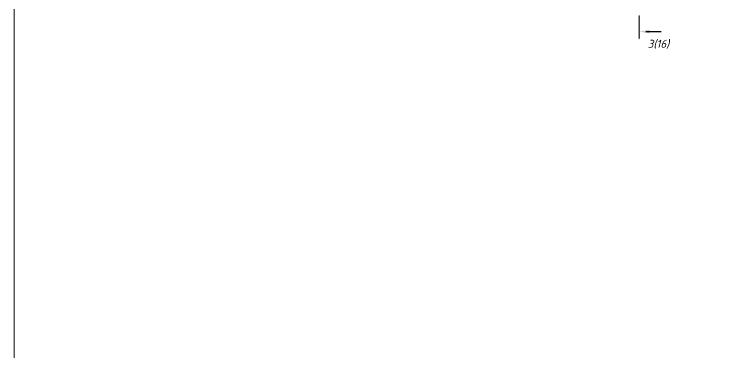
# Model space of a CAD drawing. Header units: millimetres. Extents: x -263990 to 193903, y -164417 to 240530.
# Drawn here: x -146328 to -115453, y -69987 to -55187 of the extents above; entities that cross this region are included whole.
import ezdxf

# ---------------------------------------------------------------- set-up
doc = ezdxf.new("R2010")
doc.units = ezdxf.units.MM
doc.header["$LTSCALE"] = 20
doc.layers.get('0').update_dxf_attribs({"lineweight": 0})
doc.layers.add('ANNO-TEXT', color=250, linetype='Continuous', lineweight=9)
doc.layers.add('Разрезы', color=7, linetype='Continuous', lineweight=9)
doc.styles.add('PDF ISOCPEUR Italic', font='isocpeui.ttf')

# ---------------------------------------------------------------- blocks, each defined once
blk = doc.blocks.new('Разрез - Номер вида и Номер листа спереди_3_5 мм-64073-_О__L1_0_000_')
at = {"layer": 'Разрезы'}
for points in [[(9.8, 0.4), (9.8, -0.39), (-0.33, -0.39), (-0.33, 0.4)], [(2.18, -4.67), (3, 0), (3.82, -4.67)]]:
    blk.add_hatch(color=256, dxfattribs=at).paths.add_polyline_path(points, flags=0)
at = {"layer": 'Разрезы', "lineweight": 30}
blk.add_line((3, -3), (3, -9.66), dxfattribs=at)

msp = doc.modelspace()

# ---------------------------------------------------------------- linework, layer by layer
at = {"color": 3}
msp.add_lwpolyline([(-146328.20826, -29276.96917), (-48315.73589, -29276.96917), (-48315.73589, -94552.18476), (-146328.20826, -94552.18476)], close=True, dxfattribs=at)
at = {"layer": 'Разрезы'}
msp.add_line((-118986.88926, -56250.53752), (-118986.88926, -55252.77769), dxfattribs=at)

# ---------------------------------------------------------------- block references
at = {"layer": 'Разрезы', "lineweight": 50, "xscale": 99.99999999999993, "yscale": 99.99999999999993, "zscale": 99.99999999999993, "rotation": 90}
msp.add_blockref('Разрез - Номер вида и Номер листа спереди_3_5 мм-64073-_О__L1_0_000_', (-118986.88926, -56250.53752), dxfattribs=at)

# ---------------------------------------------------------------- texts
at = {"layer": 'ANNO-TEXT', "color": 7, "lineweight": 0, "insert": (-118608.37222, -56308.48773), "char_height": 350, "width": 1970.8683433, "attachment_point": 1, "line_spacing_factor": 1.022761, "style": 'PDF ISOCPEUR Italic'}
msp.add_mtext('3(16)', dxfattribs=at)

doc.saveas('drawing.dxf')
